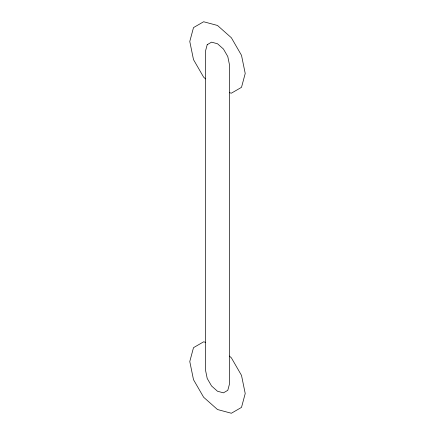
<?xml version="1.0" encoding="UTF-8"?>
<svg xmlns="http://www.w3.org/2000/svg" width="435" height="435" viewBox="0 0 435 435"><rect width="100%" height="100%" fill="white"/><g stroke="black" fill="none" stroke-linecap="round" stroke-linejoin="round"><path stroke-width="0.65" d="M229.381 92.66L231.36 93.188L241.507 87.332L245.22 73.471L241.507 55.327L231.36 37.753L217.5 25.464L203.64 21.75L193.493 27.606L189.78 41.466L193.493 59.611L203.64 77.185L205.619 78.942M205.619 342.34L203.64 341.812L193.493 347.668L189.78 361.528L193.493 379.673L203.64 397.247L217.5 409.536L231.36 413.25L241.507 407.394L245.22 393.534L241.507 375.389L231.36 357.815L229.381 356.058M207.212 44.669L205.619 50.612L205.619 370.674L207.212 378.45L211.562 385.981L217.5 391.25L223.438 392.838L227.788 390.331L229.381 384.388L229.381 64.326L227.788 56.55L223.438 49.019L217.5 43.75L211.562 42.162L207.212 44.669"/></g></svg>
